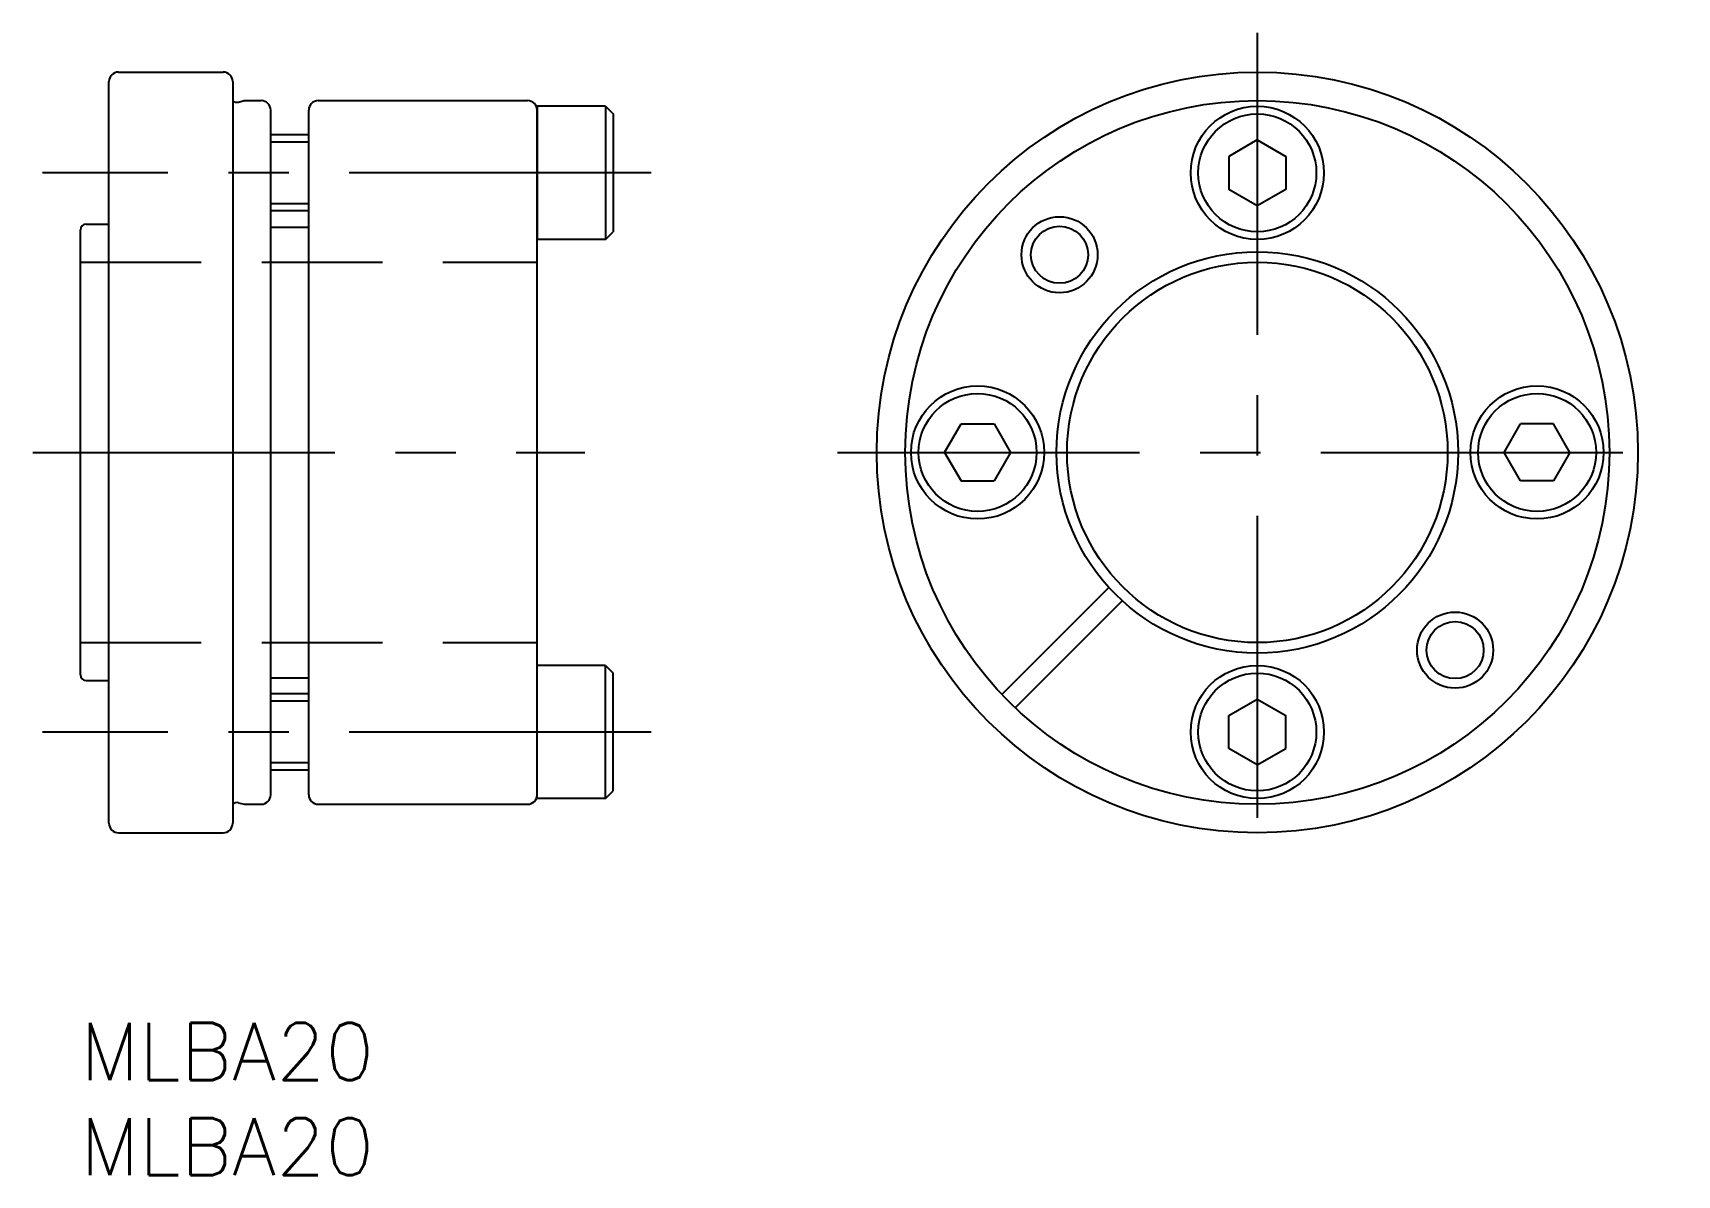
# Model space of a CAD drawing. Extents: x -2.5 to 83.9, y -8 to 52.1.
import ezdxf

# ---------------------------------------------------------------- set-up
doc = ezdxf.new("R2010")
doc.units = 0
doc.header["$LTSCALE"] = 0.5
doc.linetypes.add('CENTER', pattern=[50.8, 31.75, -6.35, 6.35, -6.35])
doc.linetypes.add('DASHED', pattern=[19.05, 12.7, -6.35])
for name, color, linetype in [('MSM_CENTER', 1, 'CENTER'), ('MSM_CONTINUOUS', 7, 'CONTINUOUS'), ('MSM_DASHED', 4, 'DASHED'), ('MSM_NARROW', 5, 'CONTINUOUS'), ('MSM_PART_NUMBER', 7, 'CONTINUOUS')]:
    doc.layers.add(name, color=color, linetype=linetype)
doc.styles.get("Standard").update_dxf_attribs({"font": 'txt.shx', "height": 3, "bigfont": 'bigfont.shx'})

msp = doc.modelspace()

# ---------------------------------------------------------------- linework, layer by layer
at = {"layer": 'MSM_CENTER'}
for p, q in [((61.848, 52.061), (61.848, 7.939)), ((30, 44.7), (-2, 44.7)), ((-2.5, 30), (26.5, 30)), ((39.787, 30), (83.91, 30)), ((30, 15.3), (-2, 15.3))]:
    msp.add_line(p, q, dxfattribs=at)
at = {"layer": 'MSM_CONTINUOUS'}
for p, q in [((1.5, 10.5), (1.5, 49.5)), ((2, 50), (7.5, 50)), ((8, 49.5), (8, 10.5)), ((8.312, 48.42), (8.61, 48.5)), ((8.61, 48.5), (9.5, 48.5)), ((12.5, 48.5), (23.5, 48.5)), ((10, 12), (10, 48)), ((12, 12), (12, 48)), ((24, 48.2), (24, 41.2)), ((27.6, 48.2), (24, 48.2)), ((24, 12), (24, 48)), ((27.6, 48.2), (27.6, 41.2)), ((27.6, 48.2), (28, 47.8)), ((28, 47.8), (28, 41.6)), ((12, 46.7), (10, 46.7)), ((61.848, 46.432), (60.348, 45.566)), ((61.848, 46.432), (63.348, 45.566)), ((60.348, 45.566), (60.348, 43.834)), ((63.348, 45.566), (63.348, 43.834)), ((61.848, 42.968), (60.348, 43.834)), ((63.348, 43.834), (61.848, 42.968)), ((62.598, 43.401), (62.599, 43.401)), ((62.973, 43.617), (62.973, 43.618)), ((12, 42.7), (10, 42.7)), ((0, 18.3), (0, 41.7)), ((0.3, 42), (1.5, 42)), ((10, 41.85), (12, 41.85)), ((27.6, 41.2), (28, 41.6)), ((27.6, 41.2), (24, 41.2)), ((45.416, 30), (46.282, 31.5)), ((46.282, 31.5), (48.014, 31.5)), ((48.014, 31.5), (48.88, 30)), ((48.231, 31.125), (48.231, 31.125)), ((74.816, 30), (75.682, 31.5)), ((77.414, 31.5), (75.682, 31.5)), ((78.28, 30), (77.414, 31.5)), ((48.447, 30.75), (48.447, 30.75)), ((45.416, 30), (46.282, 28.5)), ((48.88, 30), (48.014, 28.5)), ((75.682, 28.5), (74.816, 30)), ((78.28, 30), (77.414, 28.5)), ((75.249, 29.25), (75.249, 29.25)), ((75.466, 28.875), (75.466, 28.875)), ((46.282, 28.5), (48.014, 28.5)), ((77.414, 28.5), (75.682, 28.5)), ((54.043, 22.902), (48.418, 17.277)), ((54.75, 22.195), (49.125, 16.57)), ((10, 18.15), (12, 18.15)), ((24, 11.8), (24, 18.8)), ((27.6, 18.8), (24, 18.8)), ((27.6, 11.8), (27.6, 18.8)), ((27.6, 18.8), (28, 18.4)), ((28, 12.2), (28, 18.4)), ((0.3, 18), (1.5, 18)), ((12, 17.3), (10, 17.3)), ((60.348, 16.166), (61.848, 17.032)), ((61.098, 16.599), (61.098, 16.599)), ((61.848, 17.032), (63.348, 16.166)), ((60.348, 14.434), (60.348, 16.166)), ((60.723, 16.383), (60.723, 16.382)), ((63.348, 14.434), (63.348, 16.166)), ((61.848, 13.568), (60.348, 14.434)), ((61.848, 13.568), (63.348, 14.434)), ((12, 13.3), (10, 13.3)), ((27.6, 11.8), (28, 12.2)), ((8.312, 11.58), (8.61, 11.5)), ((8.61, 11.5), (9.5, 11.5)), ((12.5, 11.5), (23.5, 11.5)), ((27.6, 11.8), (24, 11.8)), ((2, 10), (7.5, 10))]:
    msp.add_line(p, q, dxfattribs=at)
for centre, radius in [((61.848, 30), 20), ((61.848, 30), 18.5), ((61.848, 44.7), 3.5), ((61.848, 44.7), 3.1), ((51.454, 40.394), 1.5), ((61.848, 30), 10.55), ((61.848, 30), 10), ((47.148, 30), 3.5), ((47.148, 30), 3.1), ((76.548, 30), 3.5), ((76.548, 30), 3.1), ((72.243, 19.606), 1.5), ((61.848, 15.3), 3.5), ((61.848, 15.3), 3.1)]:
    msp.add_circle(centre, radius, dxfattribs=at)
for centre, radius, start, end in [((2, 49.5), 0.5, 90, 180), ((7.5, 49.5), 0.5, 0, 90), ((8.229, 48.729), 0.32, 224.28087, 285), ((9.5, 48), 0.5, 0, 90), ((12.5, 48), 0.5, 90, 180), ((23.5, 48), 0.5, 0, 90), ((0.3, 41.7), 0.3, 90, 180), ((0.3, 18.3), 0.3, 180, 270), ((8.229, 11.271), 0.32, 75, 135.71913), ((9.5, 12), 0.5, 270, 0), ((12.5, 12), 0.5, 180, 270), ((23.5, 12), 0.5, 270, 0), ((2, 10.5), 0.5, 180, 270), ((7.5, 10.5), 0.5, 270, 0)]:
    msp.add_arc(centre, radius, start, end, dxfattribs=at)
at = {"layer": 'MSM_DASHED'}
for p, q in [((0, 40), (24, 40)), ((0, 20), (24, 20))]:
    msp.add_line(p, q, dxfattribs=at)
at = {"layer": 'MSM_NARROW'}
for p, q in [((12, 46.321), (10, 46.321)), ((12, 43.079), (10, 43.079)), ((12, 16.921), (10, 16.921)), ((12, 13.679), (10, 13.679))]:
    msp.add_line(p, q, dxfattribs=at)
for centre in [(51.454, 40.394), (72.243, 19.606)]:
    msp.add_circle(centre, 2, dxfattribs=at)

# ---------------------------------------------------------------- texts
at = {"layer": 'MSM_PART_NUMBER', "char_height": 3, "attachment_point": 1}
for insert in [(0, 0), (0, -5)]:
    msp.add_mtext_dynamic_manual_height_columns('{MLBA20}', width=121.09418, gutter_width=15, heights=[0], dxfattribs=dict(at, insert=insert))

doc.saveas('drawing.dxf')
